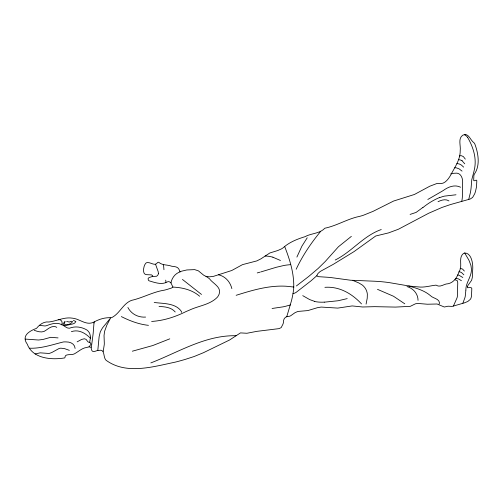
<?xml version="1.0" encoding="UTF-8"?>
<svg xmlns="http://www.w3.org/2000/svg" width="503" height="503" viewBox="0 0 503 503"><rect width="100%" height="100%" fill="white"/><g stroke="black" fill="none" stroke-linecap="round" stroke-linejoin="round"><path stroke-width="0.75" d="M465.872 290.011C465.696 281.768 473.021 275.556 471.122 266.772A19.692 13.361 -34.5 0 0 470.852 265.251L469.349 261.239A50.463 34.682 -32.8 0 0 468.746 259.894L464.684 252.978L464.118 253.204A4.665 3.175 -35.7 0 0 463.263 253.669C457.944 258.146 463.074 266.332 458.988 271.727C457.145 277.863 453.052 283.705 446.048 284.019C442.621 285.006 439.553 287.49 436.007 285.138C430.065 285.735 424.18 287.76 418.106 286.886A163.255 117.765 -42.4 0 1 407.38 285.717L389.184 282.604A158.998 103.838 -23.8 0 0 374.515 281.221L350.591 280.228L329.792 277.411L318.644 276.681L317.129 276.153L316.921 275.361L318.022 273.431L320.204 271.475L333.238 264.358L353.999 251.613L375.716 235.995L388.618 232.876L398.426 229.23L428.701 213.241L441.992 207.443L450.386 204.583L470.211 199.012L472.625 197.453L474.656 193.875A42.258 30.777 -38.9 0 0 475.517 191.373L476.486 186.965L476.769 181.891A13.839 9.897 -40.1 0 0 476.787 181.332L476.787 181.262A6.564 4.634 -40.9 0 1 476.787 181.036A2.905 2.056 -40.8 0 1 476.825 180.734C476.806 178.986 473.675 181.897 473.663 180.313A3.571 2.546 -40.6 0 0 473.694 180.055L473.7 179.703A11.726 8.281 -41.1 0 1 473.713 179.351L473.813 177.106A23.981 17.36 -40 0 0 473.826 176.672L473.857 175.855A4.779 3.395 -41.1 0 1 474.335 174.183C480.422 165.606 478.315 153.22 474.794 143.902A12.091 8.809 -42.6 0 0 473.989 142.783C470.186 140.249 468.62 132.302 462.911 135.137C457.736 138.319 460.874 145.574 460.22 150.466C460.427 159.627 454.769 167.191 450.77 174.962C448.349 179.238 444.419 184.777 438.754 183.419A9.444 6.897 -38.9 0 0 436.786 183.551L429.776 186.229L414.403 194.485L393.61 201.037L373.069 211.354L363.285 215.297A50.941 40.19 -37.1 0 1 357.099 216.938C346.033 219.754 336.111 225.891 324.863 228.211C319.631 233.788 311.458 233.134 305.063 236.668C297.122 239.107 289.269 242.226 283.051 247.866A14.977 11.871 -26.5 0 1 281.397 248.916L277.738 250.538L269.878 252.959L260.938 258.838L256.857 260.894L242.509 264.635L231.77 270.495L213.335 276.399L209.254 276.839L205.765 276.266L203.753 275.242L198.383 270.84L194.674 269.621L186.814 269.954L179.797 271.614C178.804 266.741 175.843 266.716 171.812 266.257C167.474 264.547 162.356 265.565 158.722 262.289A2.32 1.855 -13.9 0 0 157.816 262.365C154.773 266.672 151.743 262.415 147.172 262.516C144.286 262.421 141.821 272.437 145.027 274.179A5.382 4.288 -12.8 0 0 146.354 274.651L151.592 274.896L152.749 275.839A1.603 1.27 -13.1 0 1 152.679 276.153C151.422 277.436 146.832 276.99 148.335 280.026A3.942 3.112 -13.2 0 0 149.064 280.8C154.911 282.567 161.803 285.182 167.574 281.806A3.886 3.043 -14.9 0 1 169.008 281.661L170.743 282.504L172.913 287.068L171.498 288.037L167.078 289.432A72.658 60.09 -12.8 0 1 164.424 290.143C152.912 291.903 142.808 297.877 131.516 300.373C122.927 303.586 119.821 313.652 111.584 317.689C104.957 317.418 99.745 318.946 93.948 322.027C86.409 326.07 79.807 318.801 72.514 318.179C64.17 316.796 56.896 321.04 48.91 321.989C43.767 321.329 39.561 324.567 36.512 328.352C29.463 330.999 21.019 335.74 27.281 344.209C32.708 358.689 51.432 360.085 64.554 357.941A0.824 0.597 -7.3 0 0 64.95 357.432C64.654 353.213 71.847 355.514 74.312 353.892C78.543 351.66 81.995 347.906 87.113 347.378C94.753 344.392 87.78 354.414 97.035 350.635A25.86 18.523 -10 0 1 99.229 350.352C105.856 348.868 102.354 358.658 107.026 360.94C127.171 374.798 153.572 366.605 175.509 362.078A251.77 221.213 -7.7 0 0 185.305 359.375L194.139 356.52L203.382 352.735L229.626 339.971L240.478 332.892L246.91 333.269L256.781 331.364L279.058 328.622L281.164 327.623L282.856 324.366A20.535 15.052 -22.3 0 0 283.516 322.272C283.176 318.638 285.534 316.129 289.206 316.324A4.458 3.263 -24.4 0 0 290.772 315.689L295.066 312.646L297.927 311.439L307.855 310.577L317.456 307.685L321.203 307.069L337.727 308.1L352.182 305.931L362.682 306.993L374.634 306.66L395.477 307.088L410.291 306.34L415.453 303.799L417.723 303.428L427.368 304.227L437.107 304.001L444.331 307.019L447.991 306.208L452.178 306.409L464.187 302.932L467.759 301.511L470.186 299.486A5.986 3.936 -33.7 0 0 470.934 298.31L471.456 296.487L471.77 289.973A11.016 7.293 -33.8 0 0 471.764 289.539C472.644 286.515 468.589 287.798 467.564 287.747A3.358 2.226 -34.1 0 0 467.595 287.446L467.627 286.647M465.866 290.206L465.256 296.267A28.677 19.221 -32.6 0 1 464.873 297.82L462.879 303.139M286.723 316.808L291.514 300.605A143.669 111.308 -13.7 0 0 293.633 289.37C294.582 274.713 290.005 260.126 284.704 246.596M97.796 350.522L99.135 336.614L100.336 331.703L102.499 327.899L110.578 318.009L106.837 325.171L104.611 331.276L104.033 335.526L104.31 343.335A41.001 29.998 -6.9 0 1 104.247 344.706L103.19 351.528M467.633 286.54L467.652 286.226A15.285 10.047 -34.9 0 1 467.689 285.792L471.625 280.265L472.355 277.285A23.679 15.549 -35.8 0 1 472.361 276.505C472.506 274.261 472.556 272.01 472.694 269.765C473.172 264.069 471.707 253.022 464.684 252.978M163.953 269.715L163.576 265.326A6.998 5.59 -13.7 0 0 163.506 265.182L163.274 264.754M91.339 347.472L93.168 333.483L93.992 322.983M158.414 273.601L158.2 271.689L155.622 264.459M366.077 304.12L367.228 298.216L367.353 294.4A23.333 16.75 -28.4 0 0 367.077 292.557A25.075 18.007 -28.2 0 0 363.537 286.15A23.616 16.964 -28.4 0 0 362.185 284.962L358.821 282.938L352.924 280.435M461.729 201.496C463.074 195.774 462.15 189.857 462.496 184.054C463.326 179.03 461.169 172.051 454.787 173.239A17.731 12.814 -39.6 0 0 453.297 173.372A21.082 15.216 -39.3 0 0 450.902 173.837L450.745 173.875M468.67 199.59L470.362 192.812A64.384 47.747 -37.6 0 0 471.198 186.695L471.776 179.665L473.851 171.856A33.72 24.71 -40.4 0 0 474.203 170.284C477.058 158.772 473.336 147.373 467.652 137.426M170.919 282.906C171.963 277.662 175.459 273.11 180.747 271.683M439.075 304.089L439.207 303.755A7.727 5.193 -32.2 0 0 439.496 302.869C439.088 298.398 432.775 298.436 430.203 295.45C424.086 290.357 416.289 288.15 408.782 286.025M296.896 257.077L301.888 246.193L307.232 237.768M296.173 269.25C302.561 255.612 311.017 243.119 320.562 231.506M453.41 306.044L457.051 297.845A21.642 14.53 -32.6 0 0 457.372 296.361L457.73 283.441A21.139 14.323 -33.2 0 0 457.667 282.196L457.24 280.592L454.976 279.75M89.056 347.02L91.049 344.09L89.735 342.002L90.546 336.865L89.748 333.52A20.579 15.165 -7.2 0 0 89.32 332.747L88.61 331.697A13.204 9.771 -7.7 0 0 86.874 329.981C82.41 327.34 76.544 326.089 71.495 327.572C67.528 329.805 65.189 326.001 62.032 324.793A3.1 2.314 -6.2 0 0 61.668 324.762C63.026 322.065 61.328 319.166 58.203 319.694M316.903 275.631L311.137 280.731L296.072 292.413A8.369 6.275 -25.6 0 1 294.676 293.111A11.582 8.708 -25.6 0 1 292.972 293.683M422.86 207.475L416.075 212.423L410.096 214.416M296.393 285.962L308.471 276.65L318.116 268.483L325.271 261.466L338.462 246.728L351.364 236.379M427.814 199.471L441.313 191.674A82.882 63.541 -43 0 0 443.149 190.587C448.148 186.953 454.599 184.211 460.585 187.229M77.148 341.851L81.599 339.45L84.341 338.764L86.038 339.349L88.019 341.902L89.207 342.361A1.993 1.471 -8.6 0 0 89.76 342.241M335.205 260.026C351.874 251.726 363.411 235.832 381.255 229.544M66.641 321.669C67.98 321.26 69.068 322.681 70.533 321.555A1.371 1.031 -6.6 0 0 70.917 321.392C75.299 320.386 69.464 325.089 67.301 324.573A5.948 4.47 -6.3 0 1 65.855 324.699C61.951 325.12 68.012 317.896 63.001 323.825A2.006 1.496 -6.3 0 0 63.064 324.246L63.215 324.561A3.119 2.339 -6.4 0 0 64.346 325.485A2.477 1.855 -6.4 0 0 65.063 325.686L72.822 323.932A7.715 5.81 -6.6 0 0 74.802 322.983L75.852 321.53L73.425 320.392M169.769 338.846L152.749 345.548L132.358 351.201M438.031 201.709C441.395 200.1 445.539 198.666 448.959 200.93M150.843 362.908C178.565 352.226 205.318 335.073 236.039 335.727M439.653 197.616L442.37 196.686A30.513 21.736 -37.2 0 1 444.501 196.113L456.001 194.78M35.103 353.986L40.215 352.836L49.137 353.483L51.84 352.496L59.052 348.522A5.558 4.037 -6.9 0 1 60.888 348.183L64.466 348.598L69.364 350.346M236.152 295.299C252.022 290.338 268.369 285.396 285.188 286.188A70.822 50.841 -22 0 1 287.923 286.389L293.834 287.043M347.215 298.612L338.173 300.744L324.253 302.177M290.376 304.937L285.974 306.176A52.419 40.372 -25.7 0 1 282.956 306.868L272.079 308.484M260.768 271.953L276.279 267.282L283.937 265.477A51.979 38.423 -24.2 0 1 286.836 265.031L290.564 264.628M259.982 272.173L257.234 272.922M71.382 331.672C78.682 329.069 85.573 333.219 90.502 338.33M460.144 268.552L460.383 268.52A3.747 2.534 -34.8 0 1 460.786 268.495L462.615 269.118L464.37 271.06M151.629 321.436C163.67 320.694 175.201 316.94 185.953 311.596A103.687 72.489 -18.5 0 1 189.071 310.288C198.358 305.78 209.877 304.912 217.334 297.242A13.455 10.387 -18.4 0 0 219.132 294.098C221.76 287.112 213.033 283.598 209.632 278.964A6.916 5.395 -18.3 0 0 209.298 278.612L205.985 276.342M29.281 348.202C41.12 348.705 52.174 344.7 63.416 341.952A15.738 11.424 -7.1 0 1 66.314 341.921C70.326 341.801 74.916 343.977 75.104 348.434M455.8 278.354L458.503 278.914L461.452 280.731M145.6 317.085C138.294 317.619 131.289 314.092 127.894 307.471M159.036 306.478C164.764 306.698 171.29 307.289 175.226 311.992M324.9 287.326C339.424 286.232 351.974 293.658 361.512 303.906M154.195 302.473C163.305 303.711 175.71 302.925 181.407 311.476A10.073 7.646 -15.1 0 1 181.482 311.715L181.671 312.432M25.257 339.091L38.568 340.015L43.063 339.45L50.696 337.312L58.059 337.903M172.906 287.081C182.482 287.553 192.215 289.822 199.634 296.242M152.491 276.474L156.414 276.266A2.584 2.05 -13.6 0 0 156.993 275.94L157.357 275.631A4.357 3.458 -13.4 0 0 158.401 273.601M148.46 325.34C138.916 324.316 129.862 320.883 121.342 316.588M39.429 325.353L44.811 325.957A7.878 5.891 -4.7 0 0 46.188 325.774C51.205 324.02 56.72 321.788 61.787 324.768M314.702 301.416L309.647 299.574L302.743 295.645M272.89 257.228L280.448 260.472M218.516 274.795C225.369 276.298 230.229 281.938 231.864 288.615M34.223 330.276C37.989 331.71 42.774 333.231 46.163 330.131C48.766 328.264 51.828 325.831 55.242 326.648A8.4 6.218 -5.6 0 1 56.449 327.208L56.776 327.378M377.489 289.338L393.516 296.261L404.783 303.818M406.958 286.547C413.24 288.382 418.006 293.639 418.037 300.36M464.539 134.634L464.929 134.905M462.037 160.74L464.741 163.815M182.438 279.435L201.489 294.456M462.829 277.518L458.906 275.185A10.066 6.772 -34 0 0 457.504 275.034M462.056 171.108L459.101 168.851L456.378 167.864A12.594 9.148 -40.3 0 0 454.718 167.788M463.665 167.134L461.389 165.053L459.27 163.972A13.587 9.878 -40.5 0 0 456.913 163.67M463.848 274.814L461.433 272.481A10.94 7.369 -34.2 0 0 459.076 271.834M465.325 159.124L463.364 156.578L461.314 155.685A6.086 4.433 -41.7 0 0 459.566 155.961M165.632 280.133L165.72 280.372A4.992 3.923 -14.2 0 1 165.701 282.623M93.992 322.983A6.526 4.911 -9.2 0 1 94.407 321.907M265.119 255.996A36.65 28.005 -22.9 0 1 272.922 257.171M324.265 302.127A36.21 26.929 -28.8 0 1 314.658 301.492M422.935 207.557A47.879 33.726 -36.5 0 1 439.635 197.484M464.91 134.93A24.207 17.857 -42.1 0 1 467.702 137.376M458.566 159.665A15.015 10.928 -40.7 0 1 462.1 160.658"/></g></svg>
